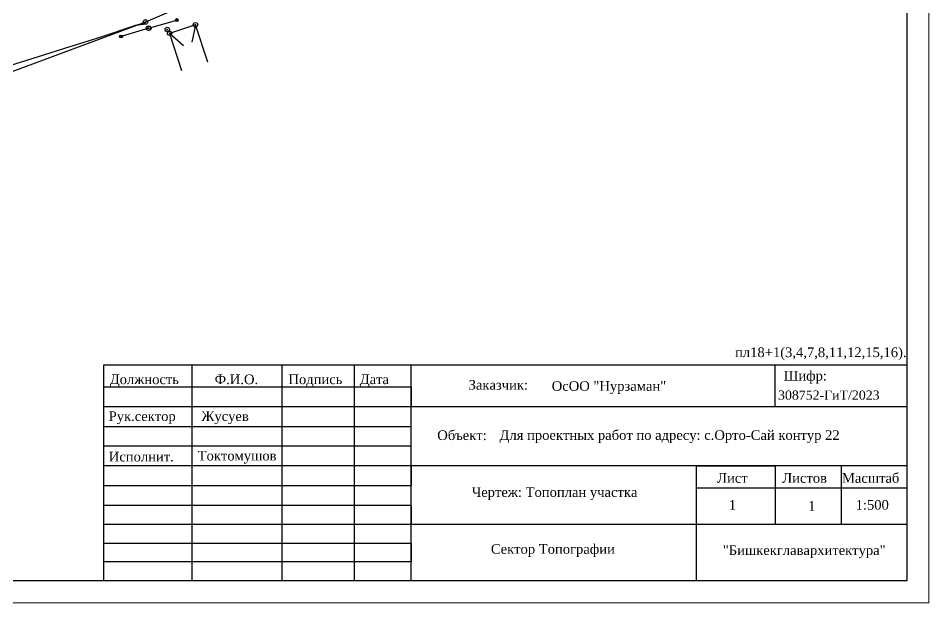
# Model space of a CAD drawing. Header units: millimetres. Extents: x -1114 to 5336, y -18321 to -16715.
# Drawn here: x 5232.7 to 5336.5, y -17391.2 to -17324.6 of the extents above; entities that cross this region are included whole.
import ezdxf

# ---------------------------------------------------------------- set-up
doc = ezdxf.new("R2010")
doc.units = ezdxf.units.MM
doc.set_wipeout_variables(frame=1)
doc.header["$PDMODE"] = 32
doc.header["$PDSIZE"] = 0.5
doc.linetypes.add('CONTI', pattern=[0])
for name, color, linetype in [('12000000', 7, 'Continuous'), ('GORIZDEFAULT', 32, 'CONTI'), ('PI_TTDEFAULT', 5, 'CONTI')]:
    doc.layers.add(name, color=color, linetype=linetype)
doc.layers.add('Распечатка EPSON', color=6, linetype='Continuous', lineweight=30, plot=False)
doc.styles.get("Standard").update_dxf_attribs({"font": 'times.ttf'})

# ---------------------------------------------------------------- blocks, each defined once
blk = doc.blocks.new('ст дер 05')
at = {"color": 7}
blk.add_wipeout([(0.25, 0.02), (0.24, 0.07), (0.22, 0.12), (0.19, 0.16), (0.16, 0.19), (0.12, 0.22), (0.07, 0.24), (0.02, 0.25), (-0.02, 0.25), (-0.07, 0.24), (-0.12, 0.22), (-0.16, 0.19), (-0.19, 0.16), (-0.22, 0.12), (-0.24, 0.07), (-0.25, 0.02), (-0.25, -0.02), (-0.24, -0.07), (-0.22, -0.12), (-0.19, -0.16), (-0.16, -0.19), (-0.12, -0.22), (-0.07, -0.24), (-0.02, -0.25), (0.02, -0.25), (0.07, -0.24), (0.12, -0.22), (0.16, -0.19), (0.19, -0.16), (0.22, -0.12), (0.24, -0.07), (0.25, -0.02)], dxfattribs=at)
blk.add_circle((0, 0), 0.25)
blk = doc.blocks.new('лс1')
h = blk.add_hatch(color=256)
h.dxf.hatch_style = 1
h.paths.add_polyline_path([(-3.15, 0, 1), (-3.47, 0, 1)])
at = {"lineweight": 30, "ltscale": 0.5}
blk.add_line((0, 0), (-3.17, 0), dxfattribs=at)
blk.add_circle((-3.31, 0), 0.161)

msp = doc.modelspace()

# ---------------------------------------------------------------- linework, layer by layer
for p, q in [((5262.48, -17364.14), (5270.98, -17364.14)), ((5277.48, -17366.64), (5277.48, -17368.64)), ((5277.48, -17366.64), (5277.48, -17368.89)), ((5333.96, -17368.89), (5333.96, -17375.64)), ((5277.48, -17375.64), (5277.48, -17377.89)), ((5333.96, -17375.64), (5309.96, -17375.64)), ((5309.96, -17375.64), (5318.96, -17375.64)), ((5309.96, -17375.64), (5309.96, -17378.14)), ((5318.96, -17375.64), (5318.96, -17382.29)), ((5326.46, -17375.64), (5326.46, -17382.29)), ((5277.48, -17380.14), (5277.48, -17382.29)), ((5277.48, -17384.44), (5277.48, -17386.59))]:
    msp.add_line(p, q)
msp.add_lwpolyline([(5333.96, -17388.74), (5137.22, -17388.74), (5137.22, -17249.02), (5333.96, -17249.02)], close=True)
for points, elevation in [([(5301.13, -17300.58), (5261.01, -17319.14), (5247.2, -17325.07), (5197.5, -17343.54), (5171.95, -17352.75), (5161.24, -17355.85), (5142.94, -17359.85)], 899.92), ([(5254.29, -17329.63), (5252.9, -17325.38), (5249.93, -17326.36), (5251.32, -17330.6)], 899.55), ([(5252.9, -17325.38), (5252.49, -17327.36)], 899.55), ([(5249.94, -17326.35), (5251.54, -17327.73)], 899.56)]:
    msp.add_lwpolyline(points, dxfattribs=dict(elevation=elevation))
for points in [[(5242.46, -17364.14), (5333.96, -17364.14), (5333.96, -17388.74), (5242.46, -17388.74), (5242.46, -17364.14)], [(5252.48, -17364.14), (5252.48, -17388.74)], [(5262.78, -17377.89), (5262.78, -17364.14)], [(5270.98, -17364.14), (5270.98, -17388.74)], [(5277.48, -17388.74), (5277.48, -17364.14)], [(5318.96, -17368.89), (5318.96, -17364.14)], [(5242.46, -17366.64), (5277.48, -17366.64)], [(5242.46, -17368.89), (5333.96, -17368.89)], [(5242.46, -17371.14), (5277.48, -17371.14)], [(5277.48, -17373.39), (5242.46, -17373.39)], [(5333.96, -17375.64), (5242.46, -17375.64)], [(5309.96, -17375.64), (5309.96, -17388.74)], [(5318.96, -17375.64), (5318.96, -17382.29)], [(5326.46, -17375.64), (5326.46, -17382.29)], [(5242.46, -17377.89), (5277.48, -17377.89)], [(5262.78, -17388.74), (5262.78, -17377.89)], [(5309.96, -17378.14), (5333.96, -17378.14)], [(5277.48, -17380.14), (5242.46, -17380.14)], [(5242.46, -17382.29), (5333.96, -17382.29)], [(5242.46, -17384.44), (5277.48, -17384.44)], [(5277.48, -17386.59), (5242.46, -17386.59)]]:
    msp.add_lwpolyline(points)
at = {"layer": 'PI_TTDEFAULT', "color": 18, "true_color": 0x000000}
for p in [(5249.68, -17325.92, 899.43), (5252.9, -17325.38, 899.55), (5249.94, -17326.35, 899.56)]:
    msp.add_point(p, dxfattribs=at)
at = {"layer": 'Распечатка EPSON', "color": 6, "lineweight": 0}
msp.add_lwpolyline([(5130.21, -17246.52), (5336.46, -17246.52), (5336.46, -17391.24), (5130.21, -17391.24)], close=True, dxfattribs=at)

# ---------------------------------------------------------------- texts
for s, height, p in [('308752-ГиТ/2023', 1.0441, (5319.28, -17368.1)), ('Рук.cектор ', 1.1, (5243, -17370.53)), ('  Жусуев', 1.1, (5252.73, -17370.53)), ('Исполнит.', 1.1, (5243.02, -17375.14)), (' Токтомушов', 1.1, (5252.73, -17375.03)), ('Сектор Топографии', 1.1, (5286.56, -17385.66))]:
    msp.add_text(s, height=height).set_placement(p)
at = {"char_height": 1.1, "attachment_point": 1}
for s, width, insert in [('пл18+1(3,4,7,8,11,12,15,16).', 3.8007, (5314.38, -17362.15)), ('Шифр: ', 4.8817, (5319.92, -17364.82)), ('Должность', 8.9305, (5243.13, -17365.23)), ('Ф.И.О.', 4.5492, (5255.08, -17365.23)), ('Подпись', 6.682, (5263.49, -17365.23)), ('Дата', 4.7959, (5271.61, -17365.23)), ('Заказчик:', 9.6431, (5284.02, -17365.86)), ('ОсОО "Нурзаман"', 19.2722, (5293.49, -17365.99)), ('Объект: ', 9.6431, (5280.45, -17371.6)), ('Для проектных работ по адресу: с.Орто-Сай контур 22', 48.2383, (5287.54, -17371.58)), ('Лист', 4.1949, (5312.34, -17376.47)), ('Листов', 5.8933, (5319.76, -17376.47)), ('Масштаб', 7.3483, (5326.56, -17376.47)), ('Чертеж: Топоплан участка', 24.0315, (5284.38, -17378.08)), ('1', 1.1, (5313.67, -17379.53)), ('1', 1.1, (5322.72, -17379.65)), ('1:500', 3.7283, (5328.12, -17379.53)), ('"Бишкекглавархитектура"', 21.9291, (5312.99, -17384.7))]:
    msp.add_mtext_dynamic_manual_height_columns(s, width=width, gutter_width=5.5, heights=[0], dxfattribs=dict(at, insert=insert))

# ---------------------------------------------------------------- next in the draw order: block references
at = {"xscale": 1.000001721741806, "yscale": 1.000001721741806, "zscale": 1.000001721741806}
msp.add_blockref('ст дер 05', (5247.59, -17325.78), dxfattribs=at)

# ---------------------------------------------------------------- next in the draw order: linework, layer by layer
at = {"layer": '12000000', "color": 1, "extrusion": (0.000488095, 0.016236, 0.999868), "elevation": 620.6}
msp.add_lwpolyline([(-5688.23, 17191.78), (-5710.98, 17182.73), (-5723.76, 17177.64), (-5756.45, 17161.34), (-5789.14, 17145.04), (-5787.9, 16620.53), (-5686.9, 16627.33), (-5687.49, 16877.15), (-5688.23, 17191.78)], dxfattribs=at)
at = {"layer": 'GORIZDEFAULT', "color": 32}
msp.add_polyline3d([(5230.59, -17330.36, 899.5), (5233.09, -17329.59, 899.5), (5235.6, -17328.8, 899.5), (5238.02, -17328.05, 899.5), (5240.2, -17327.36, 899.5), (5242.04, -17326.78, 899.5), (5245.97, -17325.45, 899.5), (5246.08, -17325.43, 899.5), (5246.23, -17325.41, 899.5), (5246.4, -17325.38, 899.5), (5246.58, -17325.36, 899.5), (5246.76, -17325.33, 899.5), (5246.93, -17325.3, 899.5), (5247.08, -17325.27, 899.5), (5247.2, -17325.01, 899.5)], dxfattribs=at)
at = {"layer": 'PI_TTDEFAULT', "color": 18, "true_color": 0x000000}
for p in [(5247.2, -17325.07, 899.49), (5247.53, -17325.77, 899.52)]:
    msp.add_point(p, dxfattribs=at)

# ---------------------------------------------------------------- next in the draw order: block references
at = {"xscale": 1.000001721741806, "yscale": 1.000001721741806, "zscale": 1.000001721741806}
for rotation in [196.3970927170832, 16.65430178460165]:
    msp.add_blockref('лс1', (5247.59, -17325.78), dxfattribs=dict(at, rotation=rotation))

doc.saveas('drawing.dxf')
